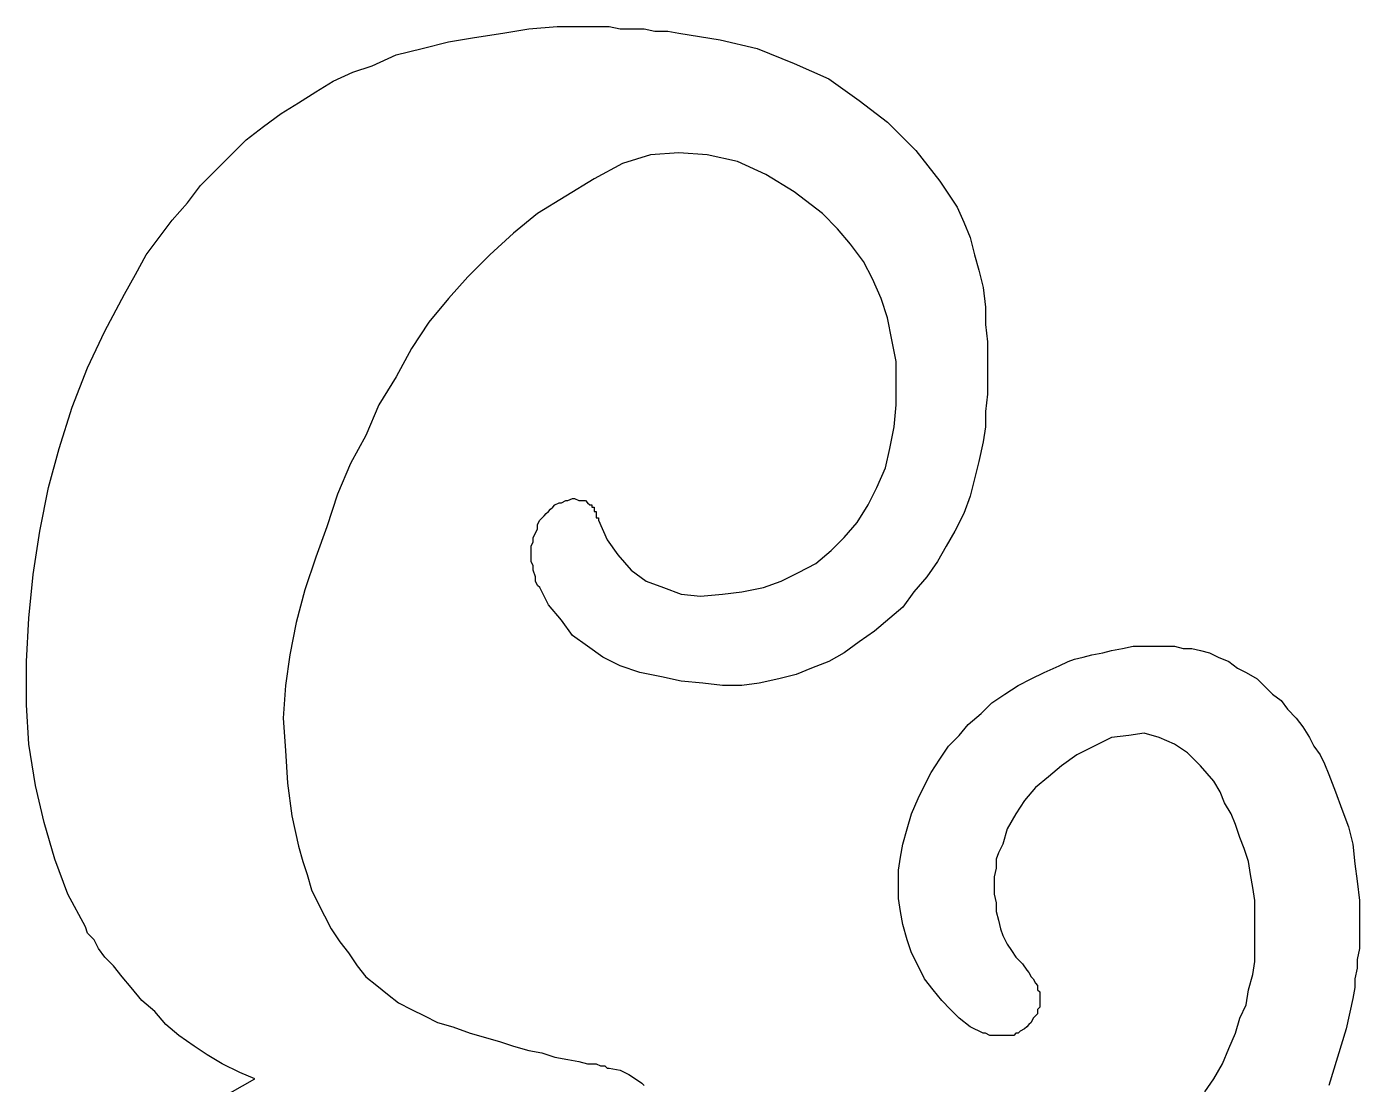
# Model space of a CAD drawing. Extents: x -3.57 to 4.11, y -0.34 to 0.79.
# Drawn here: x -1.711 to -1.113, y 0.313 to 0.788 of the extents above; entities that cross this region are included whole.
import ezdxf

# ---------------------------------------------------------------- set-up
doc = ezdxf.new("R2010")
doc.units = 0

msp = doc.modelspace()

# ---------------------------------------------------------------- linework, layer by layer
at = {"color": 0}
for p, q in [((-1.510254, 0.783203, 0.5), (-1.497559, 0.785156, 0.5)), ((-1.497559, 0.785156, 0.5), (-1.48584, 0.787109, 0.5)), ((-1.48584, 0.787109, 0.5), (-1.473145, 0.788086, 0.5)), ((-1.473145, 0.788086, 0.5), (-1.460449, 0.788086, 0.5)), ((-1.460449, 0.788086, 0.5), (-1.45459, 0.788086, 0.5)), ((-1.45459, 0.788086, 0.5), (-1.449707, 0.788086, 0.5)), ((-1.449707, 0.788086, 0.5), (-1.444824, 0.787109, 0.5)), ((-1.444824, 0.787109, 0.5), (-1.439941, 0.787109, 0.5)), ((-1.439941, 0.787109, 0.5), (-1.434082, 0.787109, 0.5)), ((-1.434082, 0.787109, 0.5), (-1.429199, 0.786133, 0.5)), ((-1.429199, 0.786133, 0.5), (-1.42334, 0.786133, 0.5)), ((-1.42334, 0.786133, 0.5), (-1.418457, 0.785156, 0.5)), ((-1.418457, 0.785156, 0.5), (-1.399902, 0.782227, 0.5)), ((-1.54541, 0.775391, 0.5), (-1.533691, 0.77832, 0.5)), ((-1.533691, 0.77832, 0.5), (-1.521973, 0.78125, 0.5)), ((-1.521973, 0.78125, 0.5), (-1.510254, 0.783203, 0.5)), ((-1.399902, 0.782227, 0.5), (-1.383301, 0.77832, 0.5)), ((-1.383301, 0.77832, 0.5), (-1.366699, 0.771484, 0.5)), ((-1.556152, 0.770508, 0.5), (-1.54541, 0.775391, 0.5)), ((-1.57373, 0.763672, 0.5), (-1.564941, 0.767578, 0.5)), ((-1.564941, 0.767578, 0.5), (-1.556152, 0.770508, 0.5)), ((-1.366699, 0.771484, 0.5), (-1.351074, 0.764648, 0.5)), ((-1.581543, 0.758789, 0.5), (-1.57373, 0.763672, 0.5)), ((-1.351074, 0.764648, 0.5), (-1.337402, 0.754883, 0.5)), ((-1.589355, 0.753906, 0.5), (-1.581543, 0.758789, 0.5)), ((-1.337402, 0.754883, 0.5), (-1.324707, 0.745117, 0.5)), ((-1.60498, 0.743164, 0.5), (-1.597168, 0.749023, 0.5)), ((-1.597168, 0.749023, 0.5), (-1.589355, 0.753906, 0.5)), ((-1.612793, 0.737305, 0.5), (-1.60498, 0.743164, 0.5)), ((-1.324707, 0.745117, 0.5), (-1.312012, 0.732422, 0.5)), ((-1.619629, 0.730469, 0.5), (-1.612793, 0.737305, 0.5)), ((-1.626465, 0.723633, 0.5), (-1.619629, 0.730469, 0.5)), ((-1.431152, 0.730469, 0.5), (-1.443848, 0.726563, 0.5)), ((-1.418457, 0.731445, 0.5), (-1.431152, 0.730469, 0.5)), ((-1.405762, 0.730469, 0.5), (-1.418457, 0.731445, 0.5)), ((-1.39209, 0.727539, 0.5), (-1.405762, 0.730469, 0.5)), ((-1.312012, 0.732422, 0.5), (-1.30127, 0.71875, 0.5)), ((-1.443848, 0.726563, 0.5), (-1.456543, 0.719727, 0.5)), ((-1.379395, 0.72168, 0.5), (-1.39209, 0.727539, 0.5)), ((-1.633301, 0.716797, 0.5), (-1.626465, 0.723633, 0.5)), ((-1.456543, 0.719727, 0.5), (-1.469238, 0.711914, 0.5)), ((-1.366699, 0.713867, 0.5), (-1.379395, 0.72168, 0.5)), ((-1.30127, 0.71875, 0.5), (-1.297363, 0.712891, 0.5)), ((-1.63916, 0.708984, 0.5), (-1.633301, 0.716797, 0.5)), ((-1.354004, 0.704102, 0.5), (-1.366699, 0.713867, 0.5)), ((-1.297363, 0.712891, 0.5), (-1.293457, 0.707031, 0.5)), ((-1.645996, 0.701172, 0.5), (-1.63916, 0.708984, 0.5)), ((-1.469238, 0.711914, 0.5), (-1.481934, 0.704102, 0.5)), ((-1.293457, 0.707031, 0.5), (-1.290527, 0.700195, 0.5)), ((-1.651855, 0.693359, 0.5), (-1.645996, 0.701172, 0.5)), ((-1.481934, 0.704102, 0.5), (-1.492676, 0.695313, 0.5)), ((-1.347168, 0.697266, 0.5), (-1.354004, 0.704102, 0.5)), ((-1.492676, 0.695313, 0.5), (-1.503418, 0.685547, 0.5)), ((-1.341309, 0.69043, 0.5), (-1.347168, 0.697266, 0.5)), ((-1.290527, 0.700195, 0.5), (-1.287598, 0.693359, 0.5)), ((-1.657715, 0.685547, 0.5), (-1.651855, 0.693359, 0.5)), ((-1.335449, 0.682617, 0.5), (-1.341309, 0.69043, 0.5)), ((-1.287598, 0.693359, 0.5), (-1.285645, 0.685547, 0.5)), ((-1.662598, 0.676758, 0.5), (-1.657715, 0.685547, 0.5)), ((-1.503418, 0.685547, 0.5), (-1.513184, 0.675781, 0.5)), ((-1.331543, 0.674805, 0.5), (-1.335449, 0.682617, 0.5)), ((-1.285645, 0.685547, 0.5), (-1.283691, 0.678711, 0.5)), ((-1.66748, 0.667969, 0.5), (-1.662598, 0.676758, 0.5)), ((-1.283691, 0.678711, 0.5), (-1.281738, 0.670898, 0.5)), ((-1.513184, 0.675781, 0.5), (-1.521973, 0.666016, 0.5)), ((-1.327637, 0.666016, 0.5), (-1.331543, 0.674805, 0.5)), ((-1.281738, 0.670898, 0.5), (-1.280762, 0.662109, 0.5)), ((-1.67627, 0.651367, 0.5), (-1.66748, 0.667969, 0.5)), ((-1.521973, 0.666016, 0.5), (-1.530762, 0.655273, 0.5)), ((-1.324707, 0.657227, 0.5), (-1.327637, 0.666016, 0.5)), ((-1.280762, 0.662109, 0.5), (-1.280762, 0.654297, 0.5)), ((-1.530762, 0.655273, 0.5), (-1.538574, 0.643555, 0.5)), ((-1.322754, 0.647461, 0.5), (-1.324707, 0.657227, 0.5)), ((-1.280762, 0.654297, 0.5), (-1.279785, 0.646484, 0.5)), ((-1.684082, 0.634766, 0.5), (-1.67627, 0.651367, 0.5)), ((-1.320801, 0.637695, 0.5), (-1.322754, 0.647461, 0.5)), ((-1.538574, 0.643555, 0.5), (-1.54541, 0.630859, 0.5)), ((-1.279785, 0.646484, 0.5), (-1.279785, 0.638672, 0.5)), ((-1.690918, 0.617188, 0.5), (-1.684082, 0.634766, 0.5)), ((-1.320801, 0.62793, 0.5), (-1.320801, 0.637695, 0.5)), ((-1.279785, 0.638672, 0.5), (-1.279785, 0.630859, 0.5)), ((-1.54541, 0.630859, 0.5), (-1.553223, 0.618164, 0.5)), ((-1.279785, 0.630859, 0.5), (-1.279785, 0.623047, 0.5)), ((-1.320801, 0.618164, 0.5), (-1.320801, 0.62793, 0.5)), ((-1.279785, 0.623047, 0.5), (-1.280762, 0.615234, 0.5)), ((-1.696777, 0.598633, 0.5), (-1.690918, 0.617188, 0.5)), ((-1.553223, 0.618164, 0.5), (-1.559082, 0.604492, 0.5)), ((-1.321777, 0.608398, 0.5), (-1.320801, 0.618164, 0.5)), ((-1.280762, 0.615234, 0.5), (-1.280762, 0.608398, 0.5)), ((-1.32373, 0.598633, 0.5), (-1.321777, 0.608398, 0.5)), ((-1.280762, 0.608398, 0.5), (-1.281738, 0.601563, 0.5)), ((-1.70166, 0.581055, 0.5), (-1.696777, 0.598633, 0.5)), ((-1.559082, 0.604492, 0.5), (-1.565918, 0.591797, 0.5)), ((-1.325684, 0.589844, 0.5), (-1.32373, 0.598633, 0.5)), ((-1.281738, 0.601563, 0.5), (-1.283691, 0.592773, 0.5)), ((-1.283691, 0.592773, 0.5), (-1.285645, 0.584961, 0.5)), ((-1.565918, 0.591797, 0.5), (-1.571777, 0.578125, 0.5)), ((-1.32959, 0.581055, 0.5), (-1.325684, 0.589844, 0.5)), ((-1.705566, 0.561523, 0.5), (-1.70166, 0.581055, 0.5)), ((-1.333496, 0.573242, 0.5), (-1.32959, 0.581055, 0.5)), ((-1.285645, 0.584961, 0.5), (-1.287598, 0.577148, 0.5)), ((-1.571777, 0.578125, 0.5), (-1.57666, 0.563477, 0.5)), ((-1.471191, 0.574219, 0.5), (-1.469238, 0.575195, 0.5)), ((-1.469238, 0.575195, 0.5), (-1.468262, 0.575195, 0.5)), ((-1.468262, 0.575195, 0.5), (-1.466309, 0.576172, 0.5)), ((-1.466309, 0.576172, 0.5), (-1.465332, 0.576172, 0.5)), ((-1.465332, 0.576172, 0.5), (-1.463379, 0.575195, 0.5)), ((-1.463379, 0.575195, 0.5), (-1.462402, 0.575195, 0.5)), ((-1.462402, 0.575195, 0.5), (-1.460449, 0.575195, 0.5)), ((-1.460449, 0.575195, 0.5), (-1.459473, 0.574219, 0.5)), ((-1.287598, 0.577148, 0.5), (-1.290527, 0.569336, 0.5)), ((-1.479004, 0.568359, 0.5), (-1.478027, 0.569336, 0.5)), ((-1.478027, 0.569336, 0.5), (-1.477051, 0.570313, 0.5)), ((-1.477051, 0.570313, 0.5), (-1.476074, 0.571289, 0.5)), ((-1.476074, 0.571289, 0.5), (-1.475098, 0.572266, 0.5)), ((-1.475098, 0.572266, 0.5), (-1.474121, 0.573242, 0.5)), ((-1.474121, 0.573242, 0.5), (-1.472168, 0.574219, 0.5)), ((-1.472168, 0.574219, 0.5), (-1.471191, 0.574219, 0.5)), ((-1.459473, 0.574219, 0.5), (-1.458496, 0.573242, 0.5)), ((-1.458496, 0.573242, 0.5), (-1.45752, 0.573242, 0.5)), ((-1.45752, 0.573242, 0.5), (-1.45752, 0.572266, 0.5)), ((-1.45752, 0.572266, 0.5), (-1.45752, 0.572266, 0.5)), ((-1.45752, 0.572266, 0.5), (-1.456543, 0.572266, 0.5)), ((-1.456543, 0.572266, 0.5), (-1.456543, 0.571289, 0.5)), ((-1.456543, 0.571289, 0.5), (-1.456543, 0.571289, 0.5)), ((-1.456543, 0.571289, 0.5), (-1.456543, 0.570313, 0.5)), ((-1.456543, 0.570313, 0.5), (-1.455566, 0.570313, 0.5)), ((-1.455566, 0.570313, 0.5), (-1.455566, 0.569336, 0.5)), ((-1.455566, 0.569336, 0.5), (-1.455566, 0.568359, 0.5)), ((-1.455566, 0.569336, 0.5), (-1.455566, 0.569336, 0.5)), ((-1.338379, 0.56543, 0.5), (-1.333496, 0.573242, 0.5)), ((-1.290527, 0.569336, 0.5), (-1.294434, 0.561523, 0.5)), ((-1.57666, 0.563477, 0.5), (-1.581543, 0.549805, 0.5)), ((-1.481934, 0.564453, 0.5), (-1.480957, 0.566406, 0.5)), ((-1.481934, 0.5625, 0.5), (-1.481934, 0.564453, 0.5)), ((-1.480957, 0.566406, 0.5), (-1.479004, 0.568359, 0.5)), ((-1.455566, 0.568359, 0.5), (-1.455566, 0.567383, 0.5)), ((-1.455566, 0.568359, 0.5), (-1.455566, 0.568359, 0.5)), ((-1.455566, 0.567383, 0.5), (-1.45459, 0.567383, 0.5)), ((-1.45459, 0.567383, 0.5), (-1.45459, 0.567383, 0.5)), ((-1.45459, 0.567383, 0.5), (-1.45459, 0.566406, 0.5)), ((-1.45459, 0.566406, 0.5), (-1.450684, 0.557617, 0.5)), ((-1.344238, 0.558594, 0.5), (-1.338379, 0.56543, 0.5)), ((-1.708496, 0.541992, 0.5), (-1.705566, 0.561523, 0.5)), ((-1.483887, 0.558594, 0.5), (-1.48291, 0.560547, 0.5)), ((-1.483887, 0.556641, 0.5), (-1.483887, 0.558594, 0.5)), ((-1.48291, 0.560547, 0.5), (-1.481934, 0.5625, 0.5)), ((-1.450684, 0.557617, 0.5), (-1.445801, 0.550781, 0.5)), ((-1.350098, 0.552734, 0.5), (-1.344238, 0.558594, 0.5)), ((-1.294434, 0.561523, 0.5), (-1.29834, 0.554688, 0.5)), ((-1.484863, 0.554688, 0.5), (-1.483887, 0.556641, 0.5)), ((-1.484863, 0.551758, 0.5), (-1.484863, 0.554688, 0.5)), ((-1.484863, 0.549805, 0.5), (-1.484863, 0.551758, 0.5)), ((-1.445801, 0.550781, 0.5), (-1.439941, 0.543945, 0.5)), ((-1.356934, 0.546875, 0.5), (-1.350098, 0.552734, 0.5)), ((-1.29834, 0.554688, 0.5), (-1.302246, 0.547852, 0.5)), ((-1.581543, 0.549805, 0.5), (-1.586426, 0.535156, 0.5)), ((-1.484863, 0.547852, 0.5), (-1.484863, 0.549805, 0.5)), ((-1.483887, 0.545898, 0.5), (-1.484863, 0.547852, 0.5)), ((-1.483887, 0.543945, 0.5), (-1.483887, 0.545898, 0.5)), ((-1.364746, 0.542969, 0.5), (-1.356934, 0.546875, 0.5)), ((-1.302246, 0.547852, 0.5), (-1.307129, 0.541016, 0.5)), ((-1.710449, 0.522461, 0.5), (-1.708496, 0.541992, 0.5)), ((-1.48291, 0.541016, 0.5), (-1.483887, 0.543945, 0.5)), ((-1.48291, 0.539063, 0.5), (-1.48291, 0.541016, 0.5)), ((-1.481934, 0.537109, 0.5), (-1.48291, 0.539063, 0.5)), ((-1.439941, 0.543945, 0.5), (-1.433105, 0.539063, 0.5)), ((-1.433105, 0.539063, 0.5), (-1.425293, 0.536133, 0.5)), ((-1.380371, 0.536133, 0.5), (-1.372559, 0.539063, 0.5)), ((-1.372559, 0.539063, 0.5), (-1.364746, 0.542969, 0.5)), ((-1.307129, 0.541016, 0.5), (-1.312988, 0.53418, 0.5)), ((-1.586426, 0.535156, 0.5), (-1.590332, 0.520508, 0.5)), ((-1.480957, 0.536133, 0.5), (-1.481934, 0.537109, 0.5)), ((-1.477051, 0.52832, 0.5), (-1.480957, 0.536133, 0.5)), ((-1.425293, 0.536133, 0.5), (-1.41748, 0.533203, 0.5)), ((-1.41748, 0.533203, 0.5), (-1.408691, 0.532227, 0.5)), ((-1.408691, 0.532227, 0.5), (-1.398926, 0.533203, 0.5)), ((-1.398926, 0.533203, 0.5), (-1.390137, 0.53418, 0.5)), ((-1.390137, 0.53418, 0.5), (-1.380371, 0.536133, 0.5)), ((-1.312988, 0.53418, 0.5), (-1.317871, 0.527344, 0.5)), ((-1.471191, 0.521484, 0.5), (-1.477051, 0.52832, 0.5)), ((-1.317871, 0.527344, 0.5), (-1.32373, 0.522461, 0.5)), ((-1.711426, 0.50293, 0.5), (-1.710449, 0.522461, 0.5)), ((-1.466309, 0.514648, 0.5), (-1.471191, 0.521484, 0.5)), ((-1.32373, 0.522461, 0.5), (-1.330566, 0.516602, 0.5)), ((-1.590332, 0.520508, 0.5), (-1.593262, 0.505859, 0.5)), ((-1.330566, 0.516602, 0.5), (-1.337402, 0.511719, 0.5)), ((-1.459473, 0.509766, 0.5), (-1.466309, 0.514648, 0.5)), ((-1.452637, 0.504883, 0.5), (-1.459473, 0.509766, 0.5)), ((-1.337402, 0.511719, 0.5), (-1.344238, 0.506836, 0.5)), ((-1.219238, 0.508789, 0.5), (-1.214355, 0.509766, 0.5)), ((-1.214355, 0.509766, 0.5), (-1.209473, 0.509766, 0.5)), ((-1.209473, 0.509766, 0.5), (-1.20459, 0.509766, 0.5)), ((-1.20459, 0.509766, 0.5), (-1.200684, 0.509766, 0.5)), ((-1.200684, 0.509766, 0.5), (-1.195801, 0.509766, 0.5)), ((-1.195801, 0.509766, 0.5), (-1.191895, 0.508789, 0.5)), ((-1.711426, 0.483398, 0.5), (-1.711426, 0.50293, 0.5)), ((-1.593262, 0.505859, 0.5), (-1.595215, 0.492188, 0.5)), ((-1.444824, 0.500977, 0.5), (-1.452637, 0.504883, 0.5)), ((-1.351074, 0.50293, 0.5), (-1.358887, 0.5, 0.5)), ((-1.344238, 0.506836, 0.5), (-1.351074, 0.50293, 0.5)), ((-1.247559, 0.500977, 0.5), (-1.243652, 0.50293, 0.5)), ((-1.243652, 0.50293, 0.5), (-1.240723, 0.503906, 0.5)), ((-1.240723, 0.503906, 0.5), (-1.236816, 0.504883, 0.5)), ((-1.236816, 0.504883, 0.5), (-1.23291, 0.505859, 0.5)), ((-1.23291, 0.505859, 0.5), (-1.228027, 0.506836, 0.5)), ((-1.228027, 0.506836, 0.5), (-1.224121, 0.507813, 0.5)), ((-1.224121, 0.507813, 0.5), (-1.219238, 0.508789, 0.5)), ((-1.191895, 0.508789, 0.5), (-1.187988, 0.508789, 0.5)), ((-1.187988, 0.508789, 0.5), (-1.184082, 0.507813, 0.5)), ((-1.184082, 0.507813, 0.5), (-1.180176, 0.506836, 0.5)), ((-1.180176, 0.506836, 0.5), (-1.17627, 0.504883, 0.5)), ((-1.17627, 0.504883, 0.5), (-1.171387, 0.50293, 0.5)), ((-1.171387, 0.50293, 0.5), (-1.16748, 0.5, 0.5)), ((-1.436035, 0.498047, 0.5), (-1.444824, 0.500977, 0.5)), ((-1.42627, 0.496094, 0.5), (-1.436035, 0.498047, 0.5)), ((-1.365723, 0.49707, 0.5), (-1.373535, 0.495117, 0.5)), ((-1.358887, 0.5, 0.5), (-1.365723, 0.49707, 0.5)), ((-1.260254, 0.495117, 0.5), (-1.254395, 0.498047, 0.5)), ((-1.254395, 0.498047, 0.5), (-1.247559, 0.500977, 0.5)), ((-1.16748, 0.5, 0.5), (-1.163574, 0.498047, 0.5)), ((-1.163574, 0.498047, 0.5), (-1.158691, 0.495117, 0.5)), ((-1.595215, 0.492188, 0.5), (-1.596191, 0.477539, 0.5)), ((-1.41748, 0.494141, 0.5), (-1.42627, 0.496094, 0.5)), ((-1.407715, 0.493164, 0.5), (-1.41748, 0.494141, 0.5)), ((-1.398926, 0.492188, 0.5), (-1.407715, 0.493164, 0.5)), ((-1.390137, 0.492188, 0.5), (-1.398926, 0.492188, 0.5)), ((-1.382324, 0.493164, 0.5), (-1.390137, 0.492188, 0.5)), ((-1.373535, 0.495117, 0.5), (-1.382324, 0.493164, 0.5)), ((-1.271973, 0.488281, 0.5), (-1.266113, 0.492188, 0.5)), ((-1.266113, 0.492188, 0.5), (-1.260254, 0.495117, 0.5)), ((-1.158691, 0.495117, 0.5), (-1.155762, 0.492188, 0.5)), ((-1.155762, 0.492188, 0.5), (-1.151855, 0.488281, 0.5)), ((-1.277832, 0.484375, 0.5), (-1.271973, 0.488281, 0.5)), ((-1.151855, 0.488281, 0.5), (-1.147949, 0.485352, 0.5)), ((-1.147949, 0.485352, 0.5), (-1.14502, 0.481445, 0.5)), ((-1.710449, 0.46582, 0.5), (-1.711426, 0.483398, 0.5)), ((-1.288574, 0.474609, 0.5), (-1.282715, 0.479492, 0.5)), ((-1.282715, 0.479492, 0.5), (-1.277832, 0.484375, 0.5)), ((-1.14502, 0.481445, 0.5), (-1.141113, 0.477539, 0.5)), ((-1.596191, 0.477539, 0.5), (-1.595215, 0.462891, 0.5)), ((-1.29248, 0.469727, 0.5), (-1.288574, 0.474609, 0.5)), ((-1.141113, 0.477539, 0.5), (-1.138184, 0.473633, 0.5)), ((-1.138184, 0.473633, 0.5), (-1.135254, 0.46875, 0.5)), ((-1.297363, 0.464844, 0.5), (-1.29248, 0.469727, 0.5)), ((-1.224121, 0.46875, 0.5), (-1.231934, 0.464844, 0.5)), ((-1.216309, 0.469727, 0.5), (-1.224121, 0.46875, 0.5)), ((-1.209473, 0.470703, 0.5), (-1.216309, 0.469727, 0.5)), ((-1.202637, 0.46875, 0.5), (-1.209473, 0.470703, 0.5)), ((-1.195801, 0.46582, 0.5), (-1.202637, 0.46875, 0.5)), ((-1.135254, 0.46875, 0.5), (-1.133301, 0.464844, 0.5)), ((-1.70752, 0.447266, 0.5), (-1.710449, 0.46582, 0.5)), ((-1.595215, 0.462891, 0.5), (-1.594238, 0.448242, 0.5)), ((-1.30127, 0.458984, 0.5), (-1.297363, 0.464844, 0.5)), ((-1.231934, 0.464844, 0.5), (-1.239746, 0.460938, 0.5)), ((-1.189941, 0.461914, 0.5), (-1.195801, 0.46582, 0.5)), ((-1.184082, 0.456055, 0.5), (-1.189941, 0.461914, 0.5)), ((-1.133301, 0.464844, 0.5), (-1.130371, 0.460938, 0.5)), ((-1.305176, 0.453125, 0.5), (-1.30127, 0.458984, 0.5)), ((-1.246582, 0.456055, 0.5), (-1.252441, 0.451172, 0.5)), ((-1.239746, 0.460938, 0.5), (-1.246582, 0.456055, 0.5)), ((-1.178223, 0.449219, 0.5), (-1.184082, 0.456055, 0.5)), ((-1.130371, 0.460938, 0.5), (-1.128418, 0.457031, 0.5)), ((-1.128418, 0.457031, 0.5), (-1.126465, 0.452148, 0.5)), ((-1.308105, 0.447266, 0.5), (-1.305176, 0.453125, 0.5)), ((-1.252441, 0.451172, 0.5), (-1.258301, 0.446289, 0.5)), ((-1.175293, 0.444336, 0.5), (-1.178223, 0.449219, 0.5)), ((-1.126465, 0.452148, 0.5), (-1.123535, 0.444336, 0.5)), ((-1.703613, 0.430664, 0.5), (-1.70752, 0.447266, 0.5)), ((-1.594238, 0.448242, 0.5), (-1.592285, 0.433594, 0.5)), ((-1.311035, 0.441406, 0.5), (-1.308105, 0.447266, 0.5)), ((-1.258301, 0.446289, 0.5), (-1.263184, 0.44043, 0.5)), ((-1.17334, 0.439453, 0.5), (-1.175293, 0.444336, 0.5)), ((-1.123535, 0.444336, 0.5), (-1.120605, 0.436523, 0.5)), ((-1.313965, 0.43457, 0.5), (-1.311035, 0.441406, 0.5)), ((-1.263184, 0.44043, 0.5), (-1.26709, 0.43457, 0.5)), ((-1.17041, 0.43457, 0.5), (-1.17334, 0.439453, 0.5)), ((-1.592285, 0.433594, 0.5), (-1.589355, 0.419922, 0.5)), ((-1.315918, 0.427734, 0.5), (-1.313965, 0.43457, 0.5)), ((-1.26709, 0.43457, 0.5), (-1.270996, 0.427734, 0.5)), ((-1.168457, 0.429688, 0.5), (-1.17041, 0.43457, 0.5)), ((-1.120605, 0.436523, 0.5), (-1.117676, 0.428711, 0.5)), ((-1.69873, 0.414063, 0.5), (-1.703613, 0.430664, 0.5)), ((-1.317871, 0.420898, 0.5), (-1.315918, 0.427734, 0.5)), ((-1.270996, 0.427734, 0.5), (-1.272949, 0.420898, 0.5)), ((-1.166504, 0.423828, 0.5), (-1.168457, 0.429688, 0.5)), ((-1.117676, 0.428711, 0.5), (-1.115723, 0.420898, 0.5)), ((-1.589355, 0.419922, 0.5), (-1.587402, 0.413086, 0.5)), ((-1.318848, 0.415039, 0.5), (-1.317871, 0.420898, 0.5)), ((-1.272949, 0.420898, 0.5), (-1.274902, 0.416992, 0.5)), ((-1.164551, 0.418945, 0.5), (-1.166504, 0.423828, 0.5)), ((-1.115723, 0.420898, 0.5), (-1.114746, 0.412109, 0.5)), ((-1.692871, 0.398438, 0.5), (-1.69873, 0.414063, 0.5)), ((-1.587402, 0.413086, 0.5), (-1.585449, 0.407227, 0.5)), ((-1.319824, 0.40918, 0.5), (-1.318848, 0.415039, 0.5)), ((-1.274902, 0.416992, 0.5), (-1.275879, 0.414063, 0.5)), ((-1.275879, 0.414063, 0.5), (-1.275879, 0.410156, 0.5)), ((-1.162598, 0.413086, 0.5), (-1.164551, 0.418945, 0.5)), ((-1.161621, 0.407227, 0.5), (-1.162598, 0.413086, 0.5)), ((-1.585449, 0.407227, 0.5), (-1.583496, 0.400391, 0.5)), ((-1.319824, 0.402344, 0.5), (-1.319824, 0.40918, 0.5)), ((-1.275879, 0.410156, 0.5), (-1.276855, 0.40625, 0.5)), ((-1.160645, 0.401367, 0.5), (-1.161621, 0.407227, 0.5)), ((-1.114746, 0.412109, 0.5), (-1.11377, 0.404297, 0.5)), ((-1.319824, 0.396484, 0.5), (-1.319824, 0.402344, 0.5)), ((-1.276855, 0.40625, 0.5), (-1.276855, 0.402344, 0.5)), ((-1.276855, 0.402344, 0.5), (-1.276855, 0.398438, 0.5)), ((-1.159668, 0.395508, 0.5), (-1.160645, 0.401367, 0.5)), ((-1.11377, 0.404297, 0.5), (-1.112793, 0.395508, 0.5)), ((-1.685059, 0.383789, 0.5), (-1.692871, 0.398438, 0.5)), ((-1.583496, 0.400391, 0.5), (-1.580566, 0.394531, 0.5)), ((-1.318848, 0.390625, 0.5), (-1.319824, 0.396484, 0.5)), ((-1.276855, 0.398438, 0.5), (-1.275879, 0.394531, 0.5)), ((-1.159668, 0.390625, 0.5), (-1.159668, 0.395508, 0.5)), ((-1.112793, 0.395508, 0.5), (-1.112793, 0.386719, 0.5)), ((-1.580566, 0.394531, 0.5), (-1.577637, 0.388672, 0.5)), ((-1.317871, 0.384766, 0.5), (-1.318848, 0.390625, 0.5)), ((-1.275879, 0.394531, 0.5), (-1.275879, 0.390625, 0.5)), ((-1.275879, 0.390625, 0.5), (-1.274902, 0.386719, 0.5)), ((-1.159668, 0.384766, 0.5), (-1.159668, 0.390625, 0.5)), ((-1.684082, 0.380859, 0.5), (-1.685059, 0.383789, 0.5)), ((-1.577637, 0.388672, 0.5), (-1.574707, 0.382813, 0.5)), ((-1.315918, 0.37793, 0.5), (-1.317871, 0.384766, 0.5)), ((-1.274902, 0.386719, 0.5), (-1.273926, 0.382813, 0.5)), ((-1.159668, 0.378906, 0.5), (-1.159668, 0.384766, 0.5)), ((-1.112793, 0.386719, 0.5), (-1.112793, 0.382813, 0.5)), ((-1.681152, 0.37793, 0.5), (-1.684082, 0.380859, 0.5)), ((-1.679199, 0.374023, 0.5), (-1.681152, 0.37793, 0.5)), ((-1.574707, 0.382813, 0.5), (-1.570801, 0.376953, 0.5)), ((-1.313965, 0.37207, 0.5), (-1.315918, 0.37793, 0.5)), ((-1.273926, 0.382813, 0.5), (-1.272949, 0.379883, 0.5)), ((-1.272949, 0.379883, 0.5), (-1.270996, 0.375977, 0.5)), ((-1.159668, 0.373047, 0.5), (-1.159668, 0.378906, 0.5)), ((-1.112793, 0.382813, 0.5), (-1.112793, 0.37793, 0.5)), ((-1.112793, 0.37793, 0.5), (-1.112793, 0.374023, 0.5)), ((-1.67627, 0.370117, 0.5), (-1.679199, 0.374023, 0.5)), ((-1.570801, 0.376953, 0.5), (-1.566895, 0.37207, 0.5)), ((-1.566895, 0.37207, 0.5), (-1.562988, 0.366211, 0.5)), ((-1.311035, 0.366211, 0.5), (-1.313965, 0.37207, 0.5)), ((-1.270996, 0.375977, 0.5), (-1.269043, 0.373047, 0.5)), ((-1.269043, 0.373047, 0.5), (-1.26709, 0.370117, 0.5)), ((-1.159668, 0.368164, 0.5), (-1.159668, 0.373047, 0.5)), ((-1.112793, 0.374023, 0.5), (-1.11377, 0.369141, 0.5)), ((-1.672363, 0.366211, 0.5), (-1.67627, 0.370117, 0.5)), ((-1.668457, 0.361328, 0.5), (-1.672363, 0.366211, 0.5)), ((-1.562988, 0.366211, 0.5), (-1.559082, 0.361328, 0.5)), ((-1.308105, 0.360352, 0.5), (-1.311035, 0.366211, 0.5)), ((-1.26709, 0.370117, 0.5), (-1.26416, 0.367188, 0.5)), ((-1.26416, 0.367188, 0.5), (-1.262207, 0.364258, 0.5)), ((-1.160645, 0.362305, 0.5), (-1.159668, 0.368164, 0.5)), ((-1.11377, 0.365234, 0.5), (-1.114746, 0.360352, 0.5)), ((-1.11377, 0.369141, 0.5), (-1.11377, 0.365234, 0.5)), ((-1.664551, 0.356445, 0.5), (-1.668457, 0.361328, 0.5)), ((-1.559082, 0.361328, 0.5), (-1.554199, 0.357422, 0.5)), ((-1.304199, 0.355469, 0.5), (-1.308105, 0.360352, 0.5)), ((-1.262207, 0.364258, 0.5), (-1.26123, 0.363281, 0.5)), ((-1.26123, 0.363281, 0.5), (-1.260254, 0.361328, 0.5)), ((-1.260254, 0.361328, 0.5), (-1.259277, 0.360352, 0.5)), ((-1.259277, 0.360352, 0.5), (-1.258301, 0.358398, 0.5)), ((-1.162598, 0.355469, 0.5), (-1.160645, 0.362305, 0.5)), ((-1.114746, 0.360352, 0.5), (-1.114746, 0.356445, 0.5)), ((-1.659668, 0.350586, 0.5), (-1.664551, 0.356445, 0.5)), ((-1.554199, 0.357422, 0.5), (-1.549316, 0.353516, 0.5)), ((-1.549316, 0.353516, 0.5), (-1.544434, 0.349609, 0.5)), ((-1.300293, 0.350586, 0.5), (-1.304199, 0.355469, 0.5)), ((-1.258301, 0.358398, 0.5), (-1.257324, 0.357422, 0.5)), ((-1.257324, 0.357422, 0.5), (-1.257324, 0.355469, 0.5)), ((-1.257324, 0.355469, 0.5), (-1.256348, 0.354492, 0.5)), ((-1.256348, 0.354492, 0.5), (-1.256348, 0.352539, 0.5)), ((-1.163574, 0.348633, 0.5), (-1.162598, 0.355469, 0.5)), ((-1.114746, 0.356445, 0.5), (-1.115723, 0.351563, 0.5)), ((-1.653809, 0.345703, 0.5), (-1.659668, 0.350586, 0.5)), ((-1.544434, 0.349609, 0.5), (-1.538574, 0.34668, 0.5)), ((-1.296387, 0.34668, 0.5), (-1.300293, 0.350586, 0.5)), ((-1.256348, 0.347656, 0.5), (-1.257324, 0.34668, 0.5)), ((-1.256348, 0.352539, 0.5), (-1.256348, 0.350586, 0.5)), ((-1.256348, 0.350586, 0.5), (-1.256348, 0.349609, 0.5)), ((-1.256348, 0.349609, 0.5), (-1.256348, 0.347656, 0.5)), ((-1.166504, 0.342773, 0.5), (-1.163574, 0.348633, 0.5)), ((-1.115723, 0.351563, 0.5), (-1.118652, 0.337891, 0.5)), ((-1.648926, 0.339844, 0.5), (-1.653809, 0.345703, 0.5)), ((-1.538574, 0.34668, 0.5), (-1.532715, 0.34375, 0.5)), ((-1.532715, 0.34375, 0.5), (-1.526855, 0.34082, 0.5)), ((-1.29248, 0.342773, 0.5), (-1.296387, 0.34668, 0.5)), ((-1.287598, 0.338867, 0.5), (-1.29248, 0.342773, 0.5)), ((-1.259277, 0.342773, 0.5), (-1.260254, 0.34082, 0.5)), ((-1.258301, 0.34375, 0.5), (-1.259277, 0.342773, 0.5)), ((-1.257324, 0.344727, 0.5), (-1.258301, 0.34375, 0.5)), ((-1.257324, 0.34668, 0.5), (-1.257324, 0.344727, 0.5)), ((-1.168457, 0.335938, 0.5), (-1.166504, 0.342773, 0.5)), ((-1.643066, 0.334961, 0.5), (-1.648926, 0.339844, 0.5)), ((-1.526855, 0.34082, 0.5), (-1.52002, 0.338867, 0.5)), ((-1.52002, 0.338867, 0.5), (-1.512207, 0.335938, 0.5)), ((-1.512207, 0.335938, 0.5), (-1.505371, 0.333984, 0.5)), ((-1.281738, 0.335938, 0.5), (-1.287598, 0.338867, 0.5)), ((-1.280762, 0.335938, 0.5), (-1.281738, 0.335938, 0.5)), ((-1.278809, 0.334961, 0.5), (-1.280762, 0.335938, 0.5)), ((-1.26709, 0.335938, 0.5), (-1.268066, 0.334961, 0.5)), ((-1.266113, 0.335938, 0.5), (-1.26709, 0.335938, 0.5)), ((-1.265137, 0.336914, 0.5), (-1.266113, 0.335938, 0.5)), ((-1.263184, 0.337891, 0.5), (-1.265137, 0.336914, 0.5)), ((-1.262207, 0.338867, 0.5), (-1.263184, 0.337891, 0.5)), ((-1.26123, 0.339844, 0.5), (-1.262207, 0.338867, 0.5)), ((-1.260254, 0.34082, 0.5), (-1.26123, 0.339844, 0.5)), ((-1.171387, 0.329102, 0.5), (-1.168457, 0.335938, 0.5)), ((-1.118652, 0.337891, 0.5), (-1.122559, 0.325195, 0.5)), ((-1.63623, 0.330078, 0.5), (-1.643066, 0.334961, 0.5)), ((-1.630371, 0.326172, 0.5), (-1.63623, 0.330078, 0.5)), ((-1.505371, 0.333984, 0.5), (-1.498535, 0.332031, 0.5)), ((-1.498535, 0.332031, 0.5), (-1.492676, 0.330078, 0.5)), ((-1.492676, 0.330078, 0.5), (-1.48584, 0.328125, 0.5)), ((-1.276855, 0.334961, 0.5), (-1.278809, 0.334961, 0.5)), ((-1.275879, 0.334961, 0.5), (-1.276855, 0.334961, 0.5)), ((-1.273926, 0.334961, 0.5), (-1.275879, 0.334961, 0.5)), ((-1.272949, 0.334961, 0.5), (-1.273926, 0.334961, 0.5)), ((-1.270996, 0.334961, 0.5), (-1.272949, 0.334961, 0.5)), ((-1.27002, 0.334961, 0.5), (-1.270996, 0.334961, 0.5)), ((-1.268066, 0.334961, 0.5), (-1.27002, 0.334961, 0.5)), ((-1.623535, 0.322266, 0.5), (-1.630371, 0.326172, 0.5)), ((-1.48584, 0.328125, 0.5), (-1.47998, 0.327148, 0.5)), ((-1.47998, 0.327148, 0.5), (-1.474121, 0.325195, 0.5)), ((-1.474121, 0.325195, 0.5), (-1.468262, 0.324219, 0.5)), ((-1.468262, 0.324219, 0.5), (-1.463379, 0.323242, 0.5)), ((-1.174316, 0.322266, 0.5), (-1.171387, 0.329102, 0.5)), ((-1.122559, 0.325195, 0.5), (-1.126465, 0.3125, 0.5)), ((-1.615723, 0.318359, 0.5), (-1.623535, 0.322266, 0.5)), ((-1.608887, 0.31543, 0.5), (-1.615723, 0.318359, 0.5)), ((-1.463379, 0.323242, 0.5), (-1.459473, 0.322266, 0.5)), ((-1.459473, 0.322266, 0.5), (-1.455566, 0.322266, 0.5)), ((-1.455566, 0.322266, 0.5), (-1.453613, 0.321289, 0.5)), ((-1.453613, 0.321289, 0.5), (-1.45166, 0.321289, 0.5)), ((-1.45166, 0.321289, 0.5), (-1.450684, 0.320313, 0.5)), ((-1.450684, 0.320313, 0.5), (-1.449707, 0.320313, 0.5)), ((-1.449707, 0.320313, 0.5), (-1.444824, 0.319336, 0.5)), ((-1.444824, 0.319336, 0.5), (-1.440918, 0.317383, 0.5)), ((-1.440918, 0.317383, 0.5), (-1.437988, 0.31543, 0.5)), ((-1.178223, 0.31543, 0.5), (-1.174316, 0.322266, 0.5)), ((-1.624512, 0.306641, 0.5), (-1.608887, 0.31543, 0.5)), ((-1.437988, 0.31543, 0.5), (-1.435059, 0.313477, 0.5)), ((-1.435059, 0.313477, 0.5), (-1.434082, 0.3125, 0.5)), ((-1.182129, 0.30957, 0.5), (-1.178223, 0.31543, 0.5))]:
    msp.add_line(p, q, dxfattribs=at)

doc.saveas('drawing.dxf')
